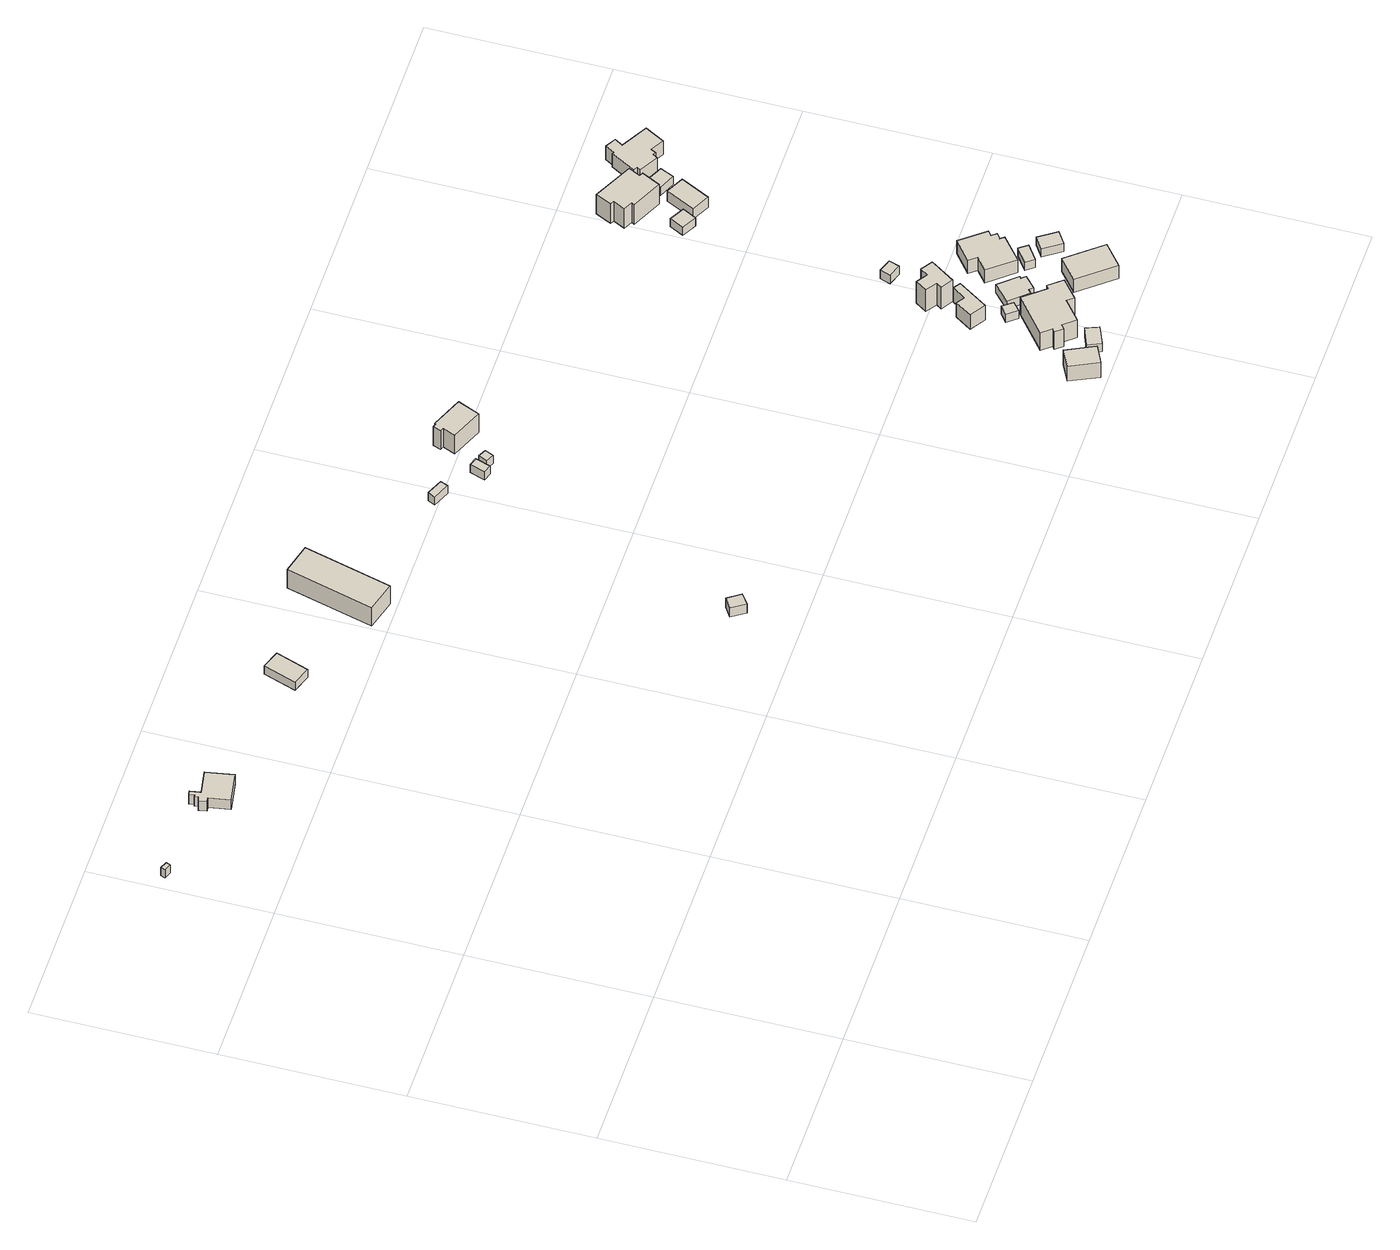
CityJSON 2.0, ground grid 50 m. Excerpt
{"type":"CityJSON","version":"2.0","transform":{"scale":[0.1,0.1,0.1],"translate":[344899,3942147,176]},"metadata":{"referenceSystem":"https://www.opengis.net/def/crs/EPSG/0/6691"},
"CityObjects":{
"building1":{"type":"Building","attributes":{"BuildingIDAttribute.prefecture":"14","BuildingIDAttribute.city":"14151","BuildingDetailAttribute.surveyYear":2015,"BuildingRiverFloodingRiskAttribute.description":"6","BuildingRiverFloodingRiskAttribute.rankOrg":"1","BuildingRiverFloodingRiskAttribute.depth":0.042,"BuildingRiverFloodingRiskAttribute.adminType":"2","BuildingRiverFloodingRiskAttribute.scale":"2"},"geometry":[{"type":"Solid","lod":"1","boundaries":[[[[0,1,2,3]],[[2,4,5,3]],[[1,6,4,2]],[[0,7,6,1]],[[3,5,7,0]],[[4,6,7,5]]]]}]},
"building2":{"type":"Building","attributes":{"measuredHeight":4.8,"BuildingIDAttribute.prefecture":"14","BuildingIDAttribute.city":"14151","BuildingDetailAttribute.surveyYear":2015,"BuildingRiverFloodingRiskAttribute.description":"6","BuildingRiverFloodingRiskAttribute.rankOrg":"1","BuildingRiverFloodingRiskAttribute.depth":0.241,"BuildingRiverFloodingRiskAttribute.adminType":"2","BuildingRiverFloodingRiskAttribute.scale":"1"},"geometry":[{"type":"Solid","lod":"1","boundaries":[[[[8,9,10,11,12,13,14,15,16,17,18,19]],[[18,20,21,19]],[[17,22,20,18]],[[16,23,22,17]],[[15,24,23,16]],[[14,25,24,15]],[[13,26,25,14]],[[12,27,26,13]],[[11,28,27,12]],[[10,29,28,11]],[[9,30,29,10]],[[8,31,30,9]],[[19,21,31,8]],[[20,22,23,24,25,26,27,28,29,30,31,21]]]]}]},
"building3":{"type":"Building","attributes":{"BuildingIDAttribute.prefecture":"14","BuildingIDAttribute.city":"14151","BuildingDetailAttribute.surveyYear":2015,"BuildingRiverFloodingRiskAttribute.description":"6","BuildingRiverFloodingRiskAttribute.rankOrg":"1","BuildingRiverFloodingRiskAttribute.depth":0.482,"BuildingRiverFloodingRiskAttribute.adminType":"2","BuildingRiverFloodingRiskAttribute.scale":"1","BuildingRiverFloodingRiskAttribute.duration":0.2},"geometry":[{"type":"Solid","lod":"1","boundaries":[[[[32,33,34,35]],[[34,36,37,35]],[[33,38,36,34]],[[32,39,38,33]],[[35,37,39,32]],[[36,38,39,37]]]]}]},
"building4":{"type":"Building","attributes":{"measuredHeight":3.6,"BuildingIDAttribute.prefecture":"14","BuildingIDAttribute.city":"14151","BuildingDetailAttribute.surveyYear":2015},"geometry":[{"type":"Solid","lod":"1","boundaries":[[[[40,41,42,43]],[[42,44,45,43]],[[41,46,44,42]],[[40,47,46,41]],[[43,45,47,40]],[[44,46,47,45]]]]}]},
"building5":{"type":"Building","attributes":{"measuredHeight":7.5,"BuildingIDAttribute.prefecture":"14","BuildingIDAttribute.city":"14151","BuildingDetailAttribute.surveyYear":2015,"BuildingRiverFloodingRiskAttribute.description":"6","BuildingRiverFloodingRiskAttribute.rankOrg":"2","BuildingRiverFloodingRiskAttribute.depth":0.511,"BuildingRiverFloodingRiskAttribute.adminType":"2","BuildingRiverFloodingRiskAttribute.scale":"1","BuildingRiverFloodingRiskAttribute.duration":0.1},"geometry":[{"type":"Solid","lod":"1","boundaries":[[[[48,49,50,51]],[[50,52,53,51]],[[49,54,52,50]],[[48,55,54,49]],[[51,53,55,48]],[[52,54,55,53]]]]}]},
"building6":{"type":"Building","attributes":{"BuildingIDAttribute.prefecture":"14","BuildingIDAttribute.city":"14151","BuildingDetailAttribute.surveyYear":2015,"BuildingRiverFloodingRiskAttribute.description":"6","BuildingRiverFloodingRiskAttribute.rankOrg":"1","BuildingRiverFloodingRiskAttribute.depth":0.201,"BuildingRiverFloodingRiskAttribute.adminType":"2","BuildingRiverFloodingRiskAttribute.scale":"1"},"geometry":[{"type":"Solid","lod":"1","boundaries":[[[[56,57,58,59]],[[58,60,61,59]],[[57,62,60,58]],[[56,63,62,57]],[[59,61,63,56]],[[60,62,63,61]]]]}]},
"building7":{"type":"Building","attributes":{"BuildingIDAttribute.prefecture":"14","BuildingIDAttribute.city":"14151","BuildingDetailAttribute.surveyYear":2015,"BuildingRiverFloodingRiskAttribute.description":"6","BuildingRiverFloodingRiskAttribute.rankOrg":"1","BuildingRiverFloodingRiskAttribute.depth":0.303,"BuildingRiverFloodingRiskAttribute.adminType":"2","BuildingRiverFloodingRiskAttribute.scale":"1"},"geometry":[{"type":"Solid","lod":"1","boundaries":[[[[64,65,66,67]],[[66,68,69,67]],[[65,70,68,66]],[[64,71,70,65]],[[67,69,71,64]],[[68,70,71,69]]]]}]},
"building8":{"type":"Building","attributes":{"measuredHeight":3.2,"BuildingIDAttribute.prefecture":"14","BuildingIDAttribute.city":"14151","BuildingDetailAttribute.surveyYear":2015,"BuildingRiverFloodingRiskAttribute.description":"6","BuildingRiverFloodingRiskAttribute.rankOrg":"1","BuildingRiverFloodingRiskAttribute.depth":0.303,"BuildingRiverFloodingRiskAttribute.adminType":"2","BuildingRiverFloodingRiskAttribute.scale":"1"},"geometry":[{"type":"Solid","lod":"1","boundaries":[[[[72,73,74,75]],[[74,76,77,75]],[[73,78,76,74]],[[72,79,78,73]],[[75,77,79,72]],[[76,78,79,77]]]]}]},
"building9":{"type":"Building","attributes":{"measuredHeight":7.7,"BuildingIDAttribute.prefecture":"14","BuildingIDAttribute.city":"14151","BuildingDetailAttribute.surveyYear":2015,"BuildingRiverFloodingRiskAttribute.description":"6","BuildingRiverFloodingRiskAttribute.rankOrg":"1","BuildingRiverFloodingRiskAttribute.depth":0.361,"BuildingRiverFloodingRiskAttribute.adminType":"2","BuildingRiverFloodingRiskAttribute.scale":"1"},"geometry":[{"type":"Solid","lod":"1","boundaries":[[[[80,81,82,83,84,85,86,87]],[[86,88,89,87]],[[85,90,88,86]],[[84,91,90,85]],[[83,92,91,84]],[[82,93,92,83]],[[81,94,93,82]],[[80,95,94,81]],[[87,89,95,80]],[[88,90,91,92,93,94,95,89]]]]}]},
"building10":{"type":"Building","attributes":{"usage":"411","measuredHeight":6.8,"storeysAboveGround":1,"BuildingIDAttribute.prefecture":"14","BuildingIDAttribute.city":"14151","BuildingDetailAttribute.totalFloorArea":48.85,"BuildingDetailAttribute.buildingFootprintArea":48.85,"BuildingDetailAttribute.buildingStructureType":"601","BuildingDetailAttribute.buildingStructureOrgType":"1","BuildingDetailAttribute.orgUsage":"10","BuildingDetailAttribute.surveyYear":2015,"BuildingLandSlideRiskAttribute.description":"1","BuildingLandSlideRiskAttribute.areaType":"1"},"geometry":[{"type":"Solid","lod":"1","boundaries":[[[[96,97,98,99]],[[98,100,101,99]],[[97,102,100,98]],[[96,103,102,97]],[[99,101,103,96]],[[100,102,103,101]]]]}]},
"building11":{"type":"Building","attributes":{"usage":"411","storeysAboveGround":1,"BuildingIDAttribute.prefecture":"14","BuildingIDAttribute.city":"14151","BuildingDetailAttribute.totalFloorArea":22.48,"BuildingDetailAttribute.buildingFootprintArea":22.48,"BuildingDetailAttribute.buildingStructureType":"610","BuildingDetailAttribute.buildingStructureOrgType":"2","BuildingDetailAttribute.orgUsage":"10","BuildingDetailAttribute.surveyYear":2015,"BuildingLandSlideRiskAttribute.description":"1","BuildingLandSlideRiskAttribute.areaType":"1"},"geometry":[{"type":"Solid","lod":"1","boundaries":[[[[104,105,106,107]],[[106,108,109,107]],[[105,110,108,106]],[[104,111,110,105]],[[107,109,111,104]],[[108,110,111,109]]]]}]},
"building12":{"type":"Building","attributes":{"usage":"411","measuredHeight":8.5,"storeysAboveGround":2,"BuildingIDAttribute.prefecture":"14","BuildingIDAttribute.city":"14151","BuildingDetailAttribute.totalFloorArea":258.95,"BuildingDetailAttribute.buildingFootprintArea":129.47,"BuildingDetailAttribute.buildingStructureType":"601","BuildingDetailAttribute.buildingStructureOrgType":"1","BuildingDetailAttribute.orgUsage":"10","BuildingDetailAttribute.surveyYear":2015,"BuildingLandSlideRiskAttribute.description":"1","BuildingLandSlideRiskAttribute.areaType":"1"},"geometry":[{"type":"Solid","lod":"1","boundaries":[[[[112,113,114,115,116,117,118,119,120,121,122,123]],[[122,124,125,123]],[[121,126,124,122]],[[120,127,126,121]],[[119,128,127,120]],[[118,129,128,119]],[[117,130,129,118]],[[116,131,130,117]],[[115,132,131,116]],[[114,133,132,115]],[[113,134,133,114]],[[112,135,134,113]],[[123,125,135,112]],[[124,126,127,128,129,130,131,132,133,134,135,125]]]]}]},
"building13":{"type":"Building","attributes":{"BuildingIDAttribute.prefecture":"14","BuildingIDAttribute.city":"14151","BuildingDetailAttribute.surveyYear":2015,"BuildingLandSlideRiskAttribute.description":"1","BuildingLandSlideRiskAttribute.areaType":"1"},"geometry":[{"type":"Solid","lod":"1","boundaries":[[[[136,137,138,139]],[[138,140,141,139]],[[137,142,140,138]],[[136,143,142,137]],[[139,141,143,136]],[[140,142,143,141]]]]}]},
"building14":{"type":"Building","attributes":{"measuredHeight":10.9,"BuildingIDAttribute.prefecture":"14","BuildingIDAttribute.city":"14151","BuildingDetailAttribute.surveyYear":2015,"BuildingLandSlideRiskAttribute.description":"1","BuildingLandSlideRiskAttribute.areaType":"1"},"geometry":[{"type":"Solid","lod":"1","boundaries":[[[[144,145,146,147,148,149]],[[148,150,151,149]],[[147,152,150,148]],[[146,153,152,147]],[[145,154,153,146]],[[144,155,154,145]],[[149,151,155,144]],[[150,152,153,154,155,151]]]]}]},
"building15":{"type":"Building","attributes":{"usage":"413","measuredHeight":8.8,"storeysAboveGround":2,"BuildingIDAttribute.prefecture":"14","BuildingIDAttribute.city":"14151","BuildingDetailAttribute.totalFloorArea":75.46,"BuildingDetailAttribute.buildingFootprintArea":37.73,"BuildingDetailAttribute.buildingStructureType":"601","BuildingDetailAttribute.buildingStructureOrgType":"1","BuildingDetailAttribute.orgUsage":"30","BuildingDetailAttribute.surveyYear":2015,"BuildingLandSlideRiskAttribute.description":"1","BuildingLandSlideRiskAttribute.areaType":"1"},"geometry":[{"type":"Solid","lod":"1","boundaries":[[[[156,157,158,159,160,161,162,163]],[[162,164,165,163]],[[161,166,164,162]],[[160,167,166,161]],[[159,168,167,160]],[[158,169,168,159]],[[157,170,169,158]],[[156,171,170,157]],[[163,165,171,156]],[[164,166,167,168,169,170,171,165]]]]}]},
"building16":{"type":"Building","attributes":{"usage":"411","storeysAboveGround":1,"BuildingIDAttribute.prefecture":"14","BuildingIDAttribute.city":"14151","BuildingDetailAttribute.totalFloorArea":49.37,"BuildingDetailAttribute.buildingFootprintArea":49.37,"BuildingDetailAttribute.buildingStructureType":"601","BuildingDetailAttribute.buildingStructureOrgType":"1","BuildingDetailAttribute.orgUsage":"10","BuildingDetailAttribute.surveyYear":2015,"BuildingLandSlideRiskAttribute.description":"1","BuildingLandSlideRiskAttribute.areaType":"1"},"geometry":[{"type":"Solid","lod":"1","boundaries":[[[[172,173,174,175,176,177,178,179]],[[178,180,181,179]],[[177,182,180,178]],[[176,183,182,177]],[[175,184,183,176]],[[174,185,184,175]],[[173,186,185,174]],[[172,187,186,173]],[[179,181,187,172]],[[180,182,183,184,185,186,187,181]]]]}]},
"building17":{"type":"Building","attributes":{"usage":"411","measuredHeight":5.7,"storeysAboveGround":1,"BuildingIDAttribute.prefecture":"14","BuildingIDAttribute.city":"14151","BuildingDetailAttribute.totalFloorArea":97.05,"BuildingDetailAttribute.buildingFootprintArea":97.05,"BuildingDetailAttribute.buildingStructureType":"601","BuildingDetailAttribute.buildingStructureOrgType":"1","BuildingDetailAttribute.orgUsage":"10","BuildingDetailAttribute.surveyYear":2015,"BuildingLandSlideRiskAttribute.description":"1","BuildingLandSlideRiskAttribute.areaType":"1"},"geometry":[{"type":"Solid","lod":"1","boundaries":[[[[188,189,190,191]],[[190,192,193,191]],[[189,194,192,190]],[[188,195,194,189]],[[191,193,195,188]],[[192,194,195,193]]]]}]},
"building18":{"type":"Building","attributes":{"usage":"451","measuredHeight":3.5,"storeysAboveGround":1,"BuildingIDAttribute.prefecture":"14","BuildingIDAttribute.city":"14151","BuildingDetailAttribute.totalFloorArea":12.12,"BuildingDetailAttribute.buildingFootprintArea":12.12,"BuildingDetailAttribute.buildingStructureType":"601","BuildingDetailAttribute.buildingStructureOrgType":"1","BuildingDetailAttribute.orgUsage":"200","BuildingDetailAttribute.surveyYear":2015},"geometry":[{"type":"Solid","lod":"1","boundaries":[[[[196,197,198,199]],[[198,200,201,199]],[[197,202,200,198]],[[196,203,202,197]],[[199,201,203,196]],[[200,202,203,201]]]]}]},
"building19":{"type":"Building","attributes":{"usage":"411","measuredHeight":5.9,"storeysAboveGround":1,"BuildingIDAttribute.prefecture":"14","BuildingIDAttribute.city":"14151","BuildingDetailAttribute.totalFloorArea":119.29,"BuildingDetailAttribute.buildingFootprintArea":119.29,"BuildingDetailAttribute.buildingStructureType":"601","BuildingDetailAttribute.buildingStructureOrgType":"1","BuildingDetailAttribute.orgUsage":"10","BuildingDetailAttribute.surveyYear":2015,"BuildingLandSlideRiskAttribute.description":"1","BuildingLandSlideRiskAttribute.areaType":"1"},"geometry":[{"type":"Solid","lod":"1","boundaries":[[[[204,205,206,207,208,209,210,211,212,213]],[[212,214,215,213]],[[211,216,214,212]],[[210,217,216,211]],[[209,218,217,210]],[[208,219,218,209]],[[207,220,219,208]],[[206,221,220,207]],[[205,222,221,206]],[[204,223,222,205]],[[213,215,223,204]],[[214,216,217,218,219,220,221,222,223,215]]]]}]},
"building20":{"type":"Building","attributes":{"usage":"411","storeysAboveGround":1,"BuildingIDAttribute.prefecture":"14","BuildingIDAttribute.city":"14151","BuildingDetailAttribute.totalFloorArea":14.78,"BuildingDetailAttribute.buildingFootprintArea":14.78,"BuildingDetailAttribute.buildingStructureType":"601","BuildingDetailAttribute.buildingStructureOrgType":"1","BuildingDetailAttribute.orgUsage":"10","BuildingDetailAttribute.surveyYear":2015,"BuildingLandSlideRiskAttribute.description":"1","BuildingLandSlideRiskAttribute.areaType":"1"},"geometry":[{"type":"Solid","lod":"1","boundaries":[[[[224,225,226,227]],[[226,228,229,227]],[[225,230,228,226]],[[224,231,230,225]],[[227,229,231,224]],[[228,230,231,229]]]]}]},
"building21":{"type":"Building","attributes":{"usage":"411","storeysAboveGround":1,"BuildingIDAttribute.prefecture":"14","BuildingIDAttribute.city":"14151","BuildingDetailAttribute.totalFloorArea":24.98,"BuildingDetailAttribute.buildingFootprintArea":24.98,"BuildingDetailAttribute.buildingStructureType":"610","BuildingDetailAttribute.buildingStructureOrgType":"2","BuildingDetailAttribute.orgUsage":"10","BuildingDetailAttribute.surveyYear":2015,"BuildingLandSlideRiskAttribute.description":"1","BuildingLandSlideRiskAttribute.areaType":"1"},"geometry":[{"type":"Solid","lod":"1","boundaries":[[[[232,233,234,235]],[[234,236,237,235]],[[233,238,236,234]],[[232,239,238,233]],[[235,237,239,232]],[[236,238,239,237]]]]}]},
"building22":{"type":"Building","attributes":{"BuildingIDAttribute.prefecture":"14","BuildingIDAttribute.city":"14151","BuildingDetailAttribute.surveyYear":2015,"BuildingRiverFloodingRiskAttribute.description":"6","BuildingRiverFloodingRiskAttribute.rankOrg":"1","BuildingRiverFloodingRiskAttribute.depth":0.393,"BuildingRiverFloodingRiskAttribute.adminType":"2","BuildingRiverFloodingRiskAttribute.scale":"2"},"geometry":[{"type":"Solid","lod":"1","boundaries":[[[[240,241,242,243]],[[242,244,245,243]],[[241,246,244,242]],[[240,247,246,241]],[[243,245,247,240]],[[244,246,247,245]]]]}]},
"building23":{"type":"Building","attributes":{"usage":"411","measuredHeight":7.5,"storeysAboveGround":2,"BuildingIDAttribute.prefecture":"14","BuildingIDAttribute.city":"14151","BuildingDetailAttribute.totalFloorArea":217.16,"BuildingDetailAttribute.buildingFootprintArea":108.58,"BuildingDetailAttribute.buildingStructureType":"610","BuildingDetailAttribute.buildingStructureOrgType":"2","BuildingDetailAttribute.orgUsage":"10","BuildingDetailAttribute.surveyYear":2015,"BuildingRiverFloodingRiskAttribute.description":"6","BuildingRiverFloodingRiskAttribute.rankOrg":"1","BuildingRiverFloodingRiskAttribute.depth":0.069,"BuildingRiverFloodingRiskAttribute.adminType":"2","BuildingRiverFloodingRiskAttribute.scale":"2"},"geometry":[{"type":"Solid","lod":"1","boundaries":[[[[248,249,250,251,252,253,254,255,256,257]],[[256,258,259,257]],[[255,260,258,256]],[[254,261,260,255]],[[253,262,261,254]],[[252,263,262,253]],[[251,264,263,252]],[[250,265,264,251]],[[249,266,265,250]],[[248,267,266,249]],[[257,259,267,248]],[[258,260,261,262,263,264,265,266,267,259]]]]}]},
"building24":{"type":"Building","attributes":{"usage":"411","measuredHeight":4.3,"storeysAboveGround":1,"BuildingIDAttribute.prefecture":"14","BuildingIDAttribute.city":"14151","BuildingDetailAttribute.totalFloorArea":36.5,"BuildingDetailAttribute.buildingFootprintArea":36.5,"BuildingDetailAttribute.buildingStructureType":"601","BuildingDetailAttribute.buildingStructureOrgType":"1","BuildingDetailAttribute.orgUsage":"10","BuildingDetailAttribute.surveyYear":2015,"BuildingRiverFloodingRiskAttribute.description":"6","BuildingRiverFloodingRiskAttribute.rankOrg":"1","BuildingRiverFloodingRiskAttribute.depth":0.112,"BuildingRiverFloodingRiskAttribute.adminType":"2","BuildingRiverFloodingRiskAttribute.scale":"2"},"geometry":[{"type":"Solid","lod":"1","boundaries":[[[[268,269,270,271]],[[270,272,273,271]],[[269,274,272,270]],[[268,275,274,269]],[[271,273,275,268]],[[272,274,275,273]]]]}]},
"building25":{"type":"Building","attributes":{"BuildingIDAttribute.prefecture":"14","BuildingIDAttribute.city":"14151","BuildingDetailAttribute.surveyYear":2015,"BuildingRiverFloodingRiskAttribute.description":"6","BuildingRiverFloodingRiskAttribute.rankOrg":"1","BuildingRiverFloodingRiskAttribute.depth":0.119,"BuildingRiverFloodingRiskAttribute.adminType":"2","BuildingRiverFloodingRiskAttribute.scale":"1"},"geometry":[{"type":"Solid","lod":"1","boundaries":[[[[276,277,278,279]],[[278,280,281,279]],[[277,282,280,278]],[[276,283,282,277]],[[279,281,283,276]],[[280,282,283,281]]]]}]},
"building26":{"type":"Building","attributes":{"usage":"411","measuredHeight":7.5,"storeysAboveGround":1,"BuildingIDAttribute.prefecture":"14","BuildingIDAttribute.city":"14151","BuildingDetailAttribute.totalFloorArea":105.98,"BuildingDetailAttribute.buildingFootprintArea":105.98,"BuildingDetailAttribute.buildingStructureType":"601","BuildingDetailAttribute.buildingStructureOrgType":"1","BuildingDetailAttribute.orgUsage":"10","BuildingDetailAttribute.surveyYear":2015,"BuildingRiverFloodingRiskAttribute.description":"6","BuildingRiverFloodingRiskAttribute.rankOrg":"1","BuildingRiverFloodingRiskAttribute.depth":0.439,"BuildingRiverFloodingRiskAttribute.adminType":"2","BuildingRiverFloodingRiskAttribute.scale":"1"},"geometry":[{"type":"Solid","lod":"1","boundaries":[[[[284,285,286,287,288,289,290,291,292,293,294,295,296,297]],[[296,298,299,297]],[[295,300,298,296]],[[294,301,300,295]],[[293,302,301,294]],[[292,303,302,293]],[[291,304,303,292]],[[290,305,304,291]],[[289,306,305,290]],[[288,307,306,289]],[[287,308,307,288]],[[286,309,308,287]],[[285,310,309,286]],[[284,311,310,285]],[[297,299,311,284]],[[298,300,301,302,303,304,305,306,307,308,309,310,311,299]]]]}]}
},
"vertices":[
[4,1789,45],[9,1802,45],[30,1793,45],[25,1781,45],[30,1793,75],[25,1781,75],[9,1802,75],[4,1789,75],
[276,1695,44],[266,1754,44],[255,1752,44],[250,1775,44],[263,1778,44],[261,1788,44],[266,1789,44],[264,1804,44],[275,1806,44],[280,1776,44],[348,1788,44],[362,1711,44],[348,1788,80],[362,1711,80],[280,1776,80],[275,1806,80],[264,1804,80],[266,1789,80],[261,1788,80],[263,1778,80],[250,1775,80],[255,1752,80],[266,1754,80],[276,1695,80],
[766,1640,40],[715,1658,40],[746,1749,40],[798,1731,40],[746,1749,70],[798,1731,70],[715,1658,70],[766,1640,70],
[1111,630,221],[1140,650,221],[1166,613,221],[1136,592,221],[1166,613,255],[1136,592,255],[1140,650,255],[1111,630,255],
[1048,1778,35],[1133,1756,35],[1069,1513,35],[984,1536,35],[1069,1513,104],[984,1536,104],[1133,1756,104],[1048,1778,104],
[1428,1502,31],[1438,1523,31],[1484,1503,31],[1475,1482,31],[1484,1503,61],[1475,1482,61],[1438,1523,61],[1428,1502,61],
[1564,1449,27],[1587,1441,27],[1573,1399,27],[1549,1407,27],[1573,1399,57],[1549,1407,57],[1587,1441,57],[1564,1449,57],
[1599,1437,27],[1621,1426,27],[1610,1402,27],[1587,1413,27],[1610,1402,57],[1587,1413,57],[1621,1426,57],[1599,1437,57],
[1725,1528,28],[1700,1467,28],[1612,1504,28],[1627,1539,28],[1616,1543,28],[1625,1565,28],[1635,1561,28],[1637,1565,28],[1635,1561,98],[1637,1565,98],[1625,1565,98],[1616,1543,98],[1627,1539,98],[1612,1504,98],[1700,1467,98],[1725,1528,98],
[2357,33,54],[2306,8,54],[2269,86,54],[2319,111,54],[2269,86,110],[2319,111,110],[2306,8,110],[2357,33,110],
[2435,89,48],[2449,53,48],[2396,31,48],[2381,67,48],[2396,31,78],[2381,67,78],[2449,53,78],[2435,89,78],
[2461,266,44],[2510,207,44],[2519,214,44],[2549,177,44],[2497,134,44],[2483,152,44],[2427,106,44],[2400,139,44],[2389,130,44],[2372,150,44],[2381,157,44],[2359,183,44],[2381,157,110],[2359,183,110],[2372,150,110],[2389,130,110],[2400,139,110],[2427,106,110],[2483,152,110],[2497,134,110],[2549,177,110],[2519,214,110],[2510,207,110],[2461,266,110],
[2445,266,46],[2423,293,46],[2448,313,46],[2469,286,46],[2448,313,76],[2469,286,76],[2423,293,76],[2445,266,76],
[2419,346,44],[2377,374,44],[2407,419,44],[2429,405,44],[2454,441,44],[2473,428,44],[2454,441,98],[2473,428,98],[2429,405,98],[2407,419,98],[2377,374,98],[2419,346,98],
[2458,511,39],[2473,532,39],[2504,511,39],[2459,444,39],[2427,465,39],[2436,479,39],[2407,499,39],[2428,531,39],[2407,499,120],[2428,531,120],[2436,479,120],[2427,465,120],[2459,444,120],[2504,511,120],[2473,532,120],[2458,511,120],
[2563,299,40],[2558,294,40],[2568,283,40],[2535,253,40],[2526,264,40],[2517,256,40],[2472,306,40],[2519,349,40],[2472,306,70],[2519,349,70],[2517,256,70],[2526,264,70],[2535,253,70],[2568,283,70],[2558,294,70],[2563,299,70],
[2653,64,40],[2575,159,40],[2636,209,40],[2714,114,40],[2636,209,89],[2714,114,89],[2575,159,89],[2653,64,89],
[2525,631,32],[2515,602,32],[2478,615,32],[2488,644,32],[2478,615,64],[2488,644,64],[2515,602,64],[2525,631,64],
[2548,386,34],[2584,415,34],[2567,436,34],[2624,482,34],[2678,415,34],[2666,405,34],[2677,391,34],[2662,380,34],[2670,370,34],[2605,316,34],[2670,370,82],[2605,316,82],[2662,380,82],[2677,391,82],[2666,405,82],[2678,415,82],[2624,482,82],[2567,436,82],[2584,415,82],[2548,386,82],
[2657,331,37],[2674,308,37],[2632,278,37],[2615,301,37],[2632,278,67],[2615,301,67],[2674,308,67],[2657,331,67],
[2670,273,38],[2705,297,38],[2739,248,38],[2704,224,38],[2739,248,68],[2704,224,68],[2705,297,68],[2670,273,68],
[2495,1166,22],[2515,1205,22],[2556,1183,22],[2536,1145,22],[2556,1183,52],[2536,1145,52],[2515,1205,52],[2495,1166,52],
[2617,1344,17],[2601,1312,17],[2611,1307,17],[2585,1255,17],[2501,1296,17],[2505,1304,17],[2481,1316,17],[2497,1349,17],[2487,1354,17],[2508,1398,17],[2487,1354,90],[2508,1398,90],[2497,1349,90],[2481,1316,90],[2505,1304,90],[2501,1296,90],[2585,1255,90],[2611,1307,90],[2601,1312,90],[2617,1344,90],
[2601,1239,16],[2650,1214,16],[2610,1134,16],[2561,1159,16],[2610,1134,55],[2561,1159,55],[2650,1214,55],[2601,1239,55],
[2617,1261,14],[2635,1300,14],[2679,1279,14],[2662,1241,14],[2679,1279,44],[2662,1241,44],[2635,1300,44],[2617,1261,44],
[2790,1351,5],[2760,1297,5],[2724,1318,5],[2717,1304,5],[2709,1308,5],[2701,1295,5],[2649,1324,5],[2655,1334,5],[2644,1340,5],[2683,1408,5],[2687,1405,5],[2702,1431,5],[2731,1415,5],[2717,1392,5],[2731,1415,56],[2717,1392,56],[2702,1431,56],[2687,1405,56],[2683,1408,56],[2644,1340,56],[2655,1334,56],[2649,1324,56],[2701,1295,56],[2709,1308,56],[2717,1304,56],[2724,1318,56],[2760,1297,56],[2790,1351,56]
]}
